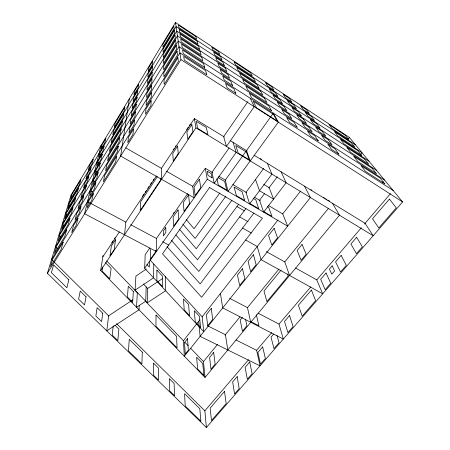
<?xml version="1.0" encoding="UTF-8"?>
<svg xmlns="http://www.w3.org/2000/svg" width="450" height="450" viewBox="0 0 450 450"><rect width="100%" height="100%" fill="white"/><g stroke="black" fill="none" stroke-linecap="round" stroke-linejoin="round"><path stroke-width="0.67" d="M187.684 193.618L156.465 238.483L156.392 251.556L84.606 213.744L100.907 145.738L102.729 146.773M155.436 250.178L155.419 252.146L150.39 259.307L150.615 249.306M153.765 264.054L153.591 277.808L135.062 290.143L147.229 302.811L165.639 290.756L165.375 276.699M149.428 261.956L149.299 267.103L146.942 264.555M147.229 302.811L147.634 288.444L143.381 283.944M146.183 286.903L145.721 301.236L136.536 307.266L137.323 292.781L106.712 260.921M149.934 259.875L202.185 316.811L203.777 331.746L144.669 268.222L145.181 254.7L149.85 247.989M139.202 305.646L139.005 309.797L106.785 330.874L108.613 315.816L132.795 299.829M135.062 290.143L135.917 276.058L146.284 269.089M124.532 234.776L125.831 222.126L156.414 175.95M113.237 325.755L112.23 335.137L117.821 340.566L118.89 329.096L114.936 325.204M129.291 98.837L120.656 156.06L194.164 197.843L192.752 186.334L166.258 171.118M102.718 266.895L102.088 271.001L109.761 278.876L111.122 268.464L105.531 262.665M332.522 203.355L339.474 215.229L205.031 377.46L100.665 270.506L103.033 255.555M47.402 273.274L71.01 195.137L175.489 22.5L349.386 137.424L402.598 201.932L206.404 427.5L47.402 273.274L180.928 59.619L175.489 22.5M111.808 242.713L112.933 241.014M114.429 238.759L115.177 237.628M142.436 196.436L143.966 194.124M145.119 192.386L146.267 190.654M147.797 188.336L148.944 186.604M150.48 184.286L151.627 182.554M153.157 180.236L153.928 179.083M173.385 149.681L174.116 148.573M175.213 146.919L175.944 145.811M186.587 129.735L188.094 127.451M189.231 125.741L190.361 124.031M102.825 256.877L119.312 231.969M161.572 179.319L161.443 168.351L194.377 118.609L224.314 136.974M157.365 176.591L140.732 201.667L140.192 210.662L160.521 180.208L160.504 178.138M100.665 270.506L195.941 127.856L194.377 118.609M247.832 101.666L223.644 136.564L226.429 146.419L254.25 106.695L250.211 98.229M173.368 213.446L174.122 212.361M192.487 186.716L205.296 168.311L212.552 172.586M229.072 147.977L211.995 172.26L214.222 183.302L236.211 152.37L233.038 142.329M144.669 268.222L207.248 179.235L205.296 168.311M219.932 192.87L194.062 228.763L186.328 219.662M225.872 196.194L195.137 238.466L182.835 224.094M231.913 200.233L196.273 248.766L179.359 229.179M263.711 168.412L246.021 192.296L249.581 203.934L271.946 174.127L267.412 163.417M238.59 204.317L197.482 259.729L175.888 234.945M245.925 208.564L198.776 271.412L171.484 240.407M264.617 193.567L259.554 200.267L263.627 212.124L286.138 182.762L281.076 171.799M268.836 187.982L277.279 176.822M253.986 212.991L200.154 283.894L167.034 246.673M304.459 186.143L310.399 197.528L184.326 356.243L183.431 340.768L199.828 319.821M202.185 316.811L277.971 219.982M207.248 179.235L287.662 226.148L282.724 213.913L300.623 191.042M348.081 139.078L349.386 137.424M360.287 154.946L362.048 152.769L176.754 31.129L65.362 213.823L66.819 215.342M205.031 377.46L203.468 361.62L217.547 344.346M225.034 335.171L239.996 316.822M250.734 322.318L247.477 307.648L278.994 269.004M289.564 275.456L284.76 261.928L328.545 208.237M242.393 317.368L240.221 320.023L242.432 331.217L246.904 325.811L245.526 319.286M281.098 270.051L263.981 290.976L266.906 301.652L288.186 275.951L287.516 274.039M382.269 182.717L383.175 181.643M206.404 427.5L204.868 410.827L248.524 359.747M256.258 350.702L271.716 332.612M220.416 293.518L222.716 307.907L283.314 339.075L278.994 324.096L310.86 286.813M245.672 240.002L257.231 246.482L261.051 259.65L322.678 293.816L316.777 279.889L361.339 227.745M364.522 224.021L390.454 193.68M273.684 334.052L271.018 337.162L273.999 348.581L279.039 342.787L277.014 335.458M147.634 288.444L162.512 278.595M207.366 325.682L225.416 334.704L227.801 349.982M236.019 340.003L256.607 350.291L260.044 365.833L200.109 336.369L198.653 321.328M251.241 321.789L258.958 325.761L256.303 314.679M229.641 298.333L247.477 307.648M257.985 313.127L278.994 324.096M87.502 201.656L125.831 222.126M130.736 224.741L156.465 238.483M162.602 241.763L168.739 245.036M90.152 190.592L92.61 191.925M92.616 180.326L95.062 181.671M94.905 170.775L97.352 172.131M97.037 161.871L99.489 163.237M266.406 251.629L284.76 261.928M295.633 268.026L316.777 279.889M99.034 153.54L100.845 154.558M242.55 228.054L251.37 233.049M239.648 216.934L248.051 221.743M125.826 147.887L161.443 168.351M236.936 206.556L244.491 210.915M250.149 203.681L258.733 208.693L255.797 199.828L253.412 198.428M264.156 211.854L271.986 216.428L268.689 207.411L267.514 206.719M218.655 176.181L225.861 180.422M232.847 184.534L246.431 192.538M254.261 197.145L260.342 200.728M268.206 205.363L282.724 213.913M218.115 177.677L224.696 181.547L226.732 190.013L218.312 185.096L216.928 178.667M263.773 184.455L269.094 187.644L273.6 199.119L259.493 190.727L255.504 179.494M195.941 127.856L373.185 235.749L365.102 223.341L254.171 155.289M260.274 158.591L261.422 159.294M310.815 189.602L311.974 190.316M323.331 197.286L324.467 197.983M325.603 198.681L326.739 199.378M327.876 200.076L329.586 201.122M230.102 140.529L247.061 150.93M180.928 59.619L402.598 201.932M393.171 190.502L179.938 52.875L51.564 259.504L108.99 316.187M384.531 180.028L179.044 46.761L55.384 246.859L57.364 248.844M376.504 170.297L178.217 41.136L58.939 235.086L60.907 237.088M369.028 161.235L177.458 35.938L62.258 224.1L64.209 226.114M355.511 144.849L176.096 26.662L68.276 204.188L69.722 205.718M116.595 323.696L204.868 410.827M145.536 301.326L183.431 340.768M184.866 342.259L188.201 345.735M190.586 348.216L203.468 361.62M71.01 195.137L72.444 196.672M246.499 150.587L250.211 160.892M156.915 270.096L156.876 280.496L162.574 286.627L162.461 276.12L156.915 270.096M156.021 315.062L155.959 326.261L177.064 347.912L176.58 336.392L156.021 315.062M153.478 363.127L153.349 375.069L158.484 380.053L158.484 368.049L153.478 363.127M142.307 352.136L141.885 363.932L128.475 350.91L129.251 339.294L142.307 352.136M151.144 100.733L150.964 105.525L145.581 114.154L145.884 109.181L151.144 100.733M151.442 92.739L151.273 97.138L146.115 105.457L146.396 100.89L151.442 92.739M151.712 85.444L151.56 89.505L146.599 97.543L146.863 93.324L151.712 85.444M151.965 78.699L151.824 82.462L147.049 90.225L147.291 86.321L151.965 78.699M152.196 72.444L152.066 75.938L147.471 83.453L147.69 79.824L152.196 72.444M152.409 66.628L152.291 69.874L147.859 77.158L148.061 73.783L152.409 66.628M152.612 61.2L152.499 64.232L148.219 71.291L148.41 68.141L152.612 61.2M133.358 291.544L132.66 302.361L127.418 296.983L128.267 286.256L133.358 291.544M133.537 129.037L132.936 134.409L127.778 142.678L128.492 137.149L133.537 129.037M134.533 120.066L133.982 125.01L129.032 132.998L129.69 127.901L134.533 120.066M135.45 111.864L134.938 116.438L130.174 124.161L130.781 119.447L135.45 111.864M136.294 104.271L135.821 108.506L131.231 115.987L131.794 111.617L136.294 104.271M137.081 97.217L136.642 101.154L132.21 108.399L132.733 104.338L137.081 97.217M137.812 90.647L137.402 94.314L133.121 101.346L133.611 97.56L137.812 90.647M138.493 84.516L138.116 87.941L133.971 94.764L134.432 91.226L138.493 84.516M115.515 239.687L114.249 249.525L109.986 255.915L111.364 245.947L115.515 239.687M102.746 313.211L101.604 321.576L95.861 315.979L97.127 307.682L102.746 313.211M116.64 156.201L115.656 162.101L103.399 181.749L104.642 175.489L116.64 156.201M118.288 146.329L117.383 151.768L105.581 170.786L106.734 165.004L118.288 146.329M119.796 137.295L118.952 142.335L107.584 160.757L108.647 155.407L119.796 137.295M121.191 128.919L120.414 133.594L109.434 151.464L110.424 146.492L121.191 128.919M122.49 121.129L121.764 125.477L111.156 142.824L112.078 138.189L122.49 121.129M123.705 113.861L123.024 117.917L112.764 134.769L113.625 130.444L123.705 113.861M124.836 107.072L124.206 110.863L114.261 127.249L115.071 123.199L124.836 107.072M86.057 296.792L84.544 304.959L78.604 299.166L80.246 291.077L86.057 296.792M93.347 193.657L91.856 200.244L87.188 207.72L88.774 201.004L93.347 193.657M95.839 182.616L94.466 188.702L89.966 195.953L91.429 189.748L95.839 182.616M98.128 172.496L96.851 178.144L92.509 185.181L93.864 179.421L98.128 172.496M100.254 163.091L99.067 168.339L94.866 175.179L96.131 169.819L100.254 163.091M102.234 154.328L101.126 159.221L97.065 165.87L98.241 160.869L102.234 154.328M104.085 146.138L103.05 150.711L99.112 157.179L100.215 152.505L104.085 146.138M105.817 138.476L104.85 142.757L101.031 149.051L102.066 144.675L105.817 138.476M68.794 279.81L66.892 287.758L51.367 272.638L53.629 264.892L68.794 279.81M77.985 218.346L76.185 225.36L71.702 232.543L73.592 225.416L77.985 218.346M81.011 206.584L79.346 213.075L75.015 220.05L76.764 213.452L81.011 206.584M83.79 195.784L82.243 201.814L78.052 208.597L79.684 202.466L83.79 195.784M86.377 185.737L84.938 191.346L80.882 197.944L82.395 192.234L86.377 185.737M88.791 176.361L87.446 181.597L83.514 188.021L84.932 182.683L88.791 176.361M91.052 167.591L89.786 172.491L85.978 178.746L87.3 173.756L91.052 167.591M93.161 159.373L91.98 163.963L88.284 170.061L89.528 165.381L93.161 159.373M63.174 242.162L61.082 249.559L50.394 266.687L52.689 259.026L63.174 242.162M66.696 229.736L64.755 236.588L54.416 253.254L56.542 246.15L66.696 229.736M69.93 218.306L68.124 224.685L58.106 240.913L60.086 234.298L69.93 218.306M72.945 207.664L71.263 213.604L61.549 229.416L63.399 223.245L72.945 207.664M75.763 197.719L74.188 203.271L64.761 218.683L66.493 212.906L75.763 197.719M78.396 188.404L76.922 193.607L67.77 208.637L69.39 203.226L78.396 188.404M80.871 179.674L79.487 184.556L70.588 199.221L72.112 194.136L80.871 179.674M173.818 26.184L162.866 44.269L162.956 47.002L174.127 28.592L173.818 26.184M174.375 30.493L163.024 49.163L163.119 52.093L174.701 33.081L174.375 30.493M174.966 35.128L163.192 54.416L163.299 57.572L175.32 37.907L174.966 35.128M175.607 40.112L163.378 60.069L163.485 63.473L175.989 43.116L175.607 40.112M176.299 45.506L163.575 66.172L163.693 69.851L176.715 48.758L176.299 45.506M177.047 51.345L163.789 72.776L163.918 76.764L177.497 54.877L177.047 51.345M177.868 57.763L164.025 80.021L164.166 84.375L178.363 61.616L177.868 57.763M177.604 146.07L172.8 153.315L173.256 161.134L178.217 153.703L177.604 146.07M191.841 124.605L186.885 132.081L187.796 139.348L192.926 131.67L191.841 124.605M165.769 227.576L163.356 231.036L163.429 235.862L165.876 232.363L165.769 227.576M178.088 209.903L173.138 217.007L173.576 226.316L178.684 219.049L178.088 209.903M188.556 194.889L183.285 202.449L184.039 211.427L189.478 203.692L188.556 194.889M199.451 179.263L194.051 187.009L195.143 195.632L200.717 187.695L199.451 179.263M209.526 187.56L162.512 253.811L201.628 297.259L262.429 218.211L209.526 187.56M273.352 113.169L225.315 180.101L228.071 191.385L278.342 122.158L273.352 113.169M187.554 338.642L184.551 342.473L185.243 354.077L188.331 350.184L187.554 338.642M211.264 308.436L206.381 314.657L207.686 325.794L212.709 319.466L211.264 308.436M242.466 268.678L237.448 275.074L239.676 285.486L244.851 278.966L242.466 268.678M253.434 254.706L248.091 261.512L250.65 271.665L256.162 264.718L253.434 254.706M274.123 228.347L268.543 235.451L271.761 245.064L277.521 237.808L274.123 228.347M213.683 352.468L209.616 357.441L210.954 369.231L215.134 364.185L213.683 352.468M302.029 244.457L297.146 250.431L301.123 260.319L306.174 254.222L302.029 244.457M224.511 391.399L210.178 408.111L211.461 420.564L226.176 403.627L224.511 391.399M237.184 376.616L232.672 381.876L234.562 393.975L239.197 388.642L237.184 376.616M249.744 361.969L245.115 367.369L247.348 379.26L252.112 373.776L249.744 361.969M262.648 346.922L257.889 352.468L260.488 364.134L265.387 358.498L262.648 346.922M289.536 315.562L284.512 321.429L287.899 332.589L293.079 326.627L289.536 315.562M311.406 290.059L298.378 305.252L302.197 316.136L315.63 300.673L311.406 290.059M326.048 272.981L320.647 279.281L325.17 289.693L330.75 283.269L326.048 272.981M332.156 265.86L329.417 269.055L331.83 274.185L334.614 270.956L332.156 265.86M341.123 255.403L335.559 261.889L340.577 271.963L346.32 265.348L341.123 255.403M356.647 237.302L350.916 243.979L356.451 253.693L362.374 246.876L356.647 237.302M389.396 199.102L372.521 218.784L378.804 227.964L396.287 207.844L389.396 199.102M244.643 200.469L236.391 195.654L234.079 187.065L242.1 191.779L244.643 200.469M212.062 177.795L208.018 175.427L207.259 171.298L211.247 173.638L212.062 177.795M207.889 134.623L197.578 128.346L196.346 121.365L206.342 127.491L207.889 134.623M249.171 159.767L238.23 153.107L235.783 145.524L246.403 152.027L249.171 159.767M206.797 74.7L184.326 60.255L183.684 56.43L205.616 70.571L206.797 74.7M235.817 93.358L227.194 87.812L225.529 83.407L233.955 88.841L235.817 93.358M277.211 121.084L256.337 107.679L253.232 101.272L273.488 114.334L277.211 121.084M204.727 67.477L183.206 53.567L182.616 50.062L203.642 63.686L204.727 67.477M232.554 85.461L224.28 80.111L222.75 76.073L230.844 81.315L232.554 85.461M271.406 110.565L251.499 97.701L249.373 93.324L268.852 105.947L271.406 110.565M297.174 127.221L289.507 122.265L286.582 117.433L294.092 122.299L297.174 127.221M318.291 140.867L310.821 136.035L307.457 130.961L314.781 135.709L318.291 140.867M338.878 154.17L331.594 149.462L327.819 144.157L334.963 148.787L338.878 154.17M384.829 183.864L365.417 171.321L361.001 165.656L380.053 178.003L384.829 183.864M201.842 57.42L181.643 44.274L182.183 47.498L202.843 60.913L201.842 57.42M228.009 74.453L220.224 69.384L221.631 73.108L229.59 78.278L228.009 74.453M264.628 98.286L245.852 86.062L247.815 90.107L266.985 102.555L264.628 98.286M288.968 114.131L281.722 109.412L284.428 113.884L291.825 118.682L288.968 114.131M308.947 127.136L301.871 122.529L304.988 127.232L312.199 131.912L308.947 127.136M328.455 139.832L321.548 135.338L325.046 140.254L332.083 144.827L328.455 139.832M372.105 168.244L353.649 156.229L357.75 161.488L376.537 173.689L372.105 168.244M200.183 51.632L180.743 38.931L181.243 41.906L201.111 54.861L200.183 51.632M225.388 68.108L217.884 63.203L219.189 66.651L226.851 71.646L225.388 68.108M260.707 91.192L242.589 79.346L244.406 83.093L262.89 95.147L260.707 91.192M284.22 106.554L277.217 101.981L279.731 106.127L286.869 110.779L284.22 106.554M303.536 119.183L296.696 114.711L299.582 119.076L306.557 123.621L303.536 119.183M322.414 131.518L315.726 127.147L318.977 131.721L325.783 136.159L322.414 131.518M364.702 159.159L346.815 147.465L350.629 152.359L368.837 164.233L364.702 159.159M199.502 49.264L180.377 36.737L179.916 33.981L198.647 46.271L199.502 49.264M224.314 65.503L216.928 60.666L215.719 57.471L222.958 62.224L224.314 65.503M259.099 88.279L241.251 76.596L239.563 73.114L257.068 84.6L259.099 88.279M282.268 103.444L275.366 98.927L273.032 95.068L279.804 99.517L282.268 103.444M301.309 115.914L294.564 111.499L291.876 107.438L298.502 111.78L301.309 115.914M319.928 128.098L313.329 123.784L310.303 119.526L316.783 123.778L319.928 128.098M361.654 155.419L343.997 143.859L340.442 139.297L357.801 150.683L361.654 155.419M197.218 41.288L179.139 29.391L179.572 31.95L198.017 44.072L197.218 41.288M220.697 56.751L213.705 52.144L214.83 55.114L221.963 59.805L220.697 56.751M253.682 78.463L236.751 67.314L238.32 70.554L255.572 81.889L253.682 78.463M275.687 92.948L269.128 88.633L271.305 92.228L277.988 96.615L275.687 92.948M293.799 104.873L287.381 100.648L289.89 104.439L296.426 108.731L293.799 104.873M311.529 116.544L305.246 112.41L308.07 116.387L314.466 120.583L311.529 116.544M351.343 142.757L334.485 131.659L337.809 135.922L354.954 147.189L351.343 142.757M195.891 36.647L178.425 25.116L178.824 27.501L196.633 39.24L195.891 36.647M218.593 51.643L211.826 47.177L212.873 49.95L219.769 54.495L218.593 51.643M250.515 72.731L234.124 61.903L235.592 64.924L252.281 75.932L250.515 72.731M271.839 86.816L265.483 82.614L267.519 85.978L273.988 90.242L271.839 86.816M289.406 98.415L283.179 94.303L285.531 97.853L291.864 102.026L289.406 98.415M306.608 109.778L300.51 105.75L303.159 109.474L309.358 113.563L306.608 109.778M345.291 135.332L328.905 124.504L332.021 128.503L348.677 139.483L345.291 135.332M174.516 395.623L169.56 390.808L169.279 378.669L174.116 383.428L174.516 395.623M200.846 421.189L185.22 406.012L184.556 393.699L199.817 408.718L200.846 421.189M203.901 375.441L197.629 369.006L196.627 357.199L202.748 363.549L203.901 375.441M189.461 315.546L184.191 309.876L183.493 298.974L188.629 304.554L189.461 315.546M200.571 327.493L195.221 321.744L194.243 310.657L199.451 316.322L200.571 327.493"/></g></svg>
